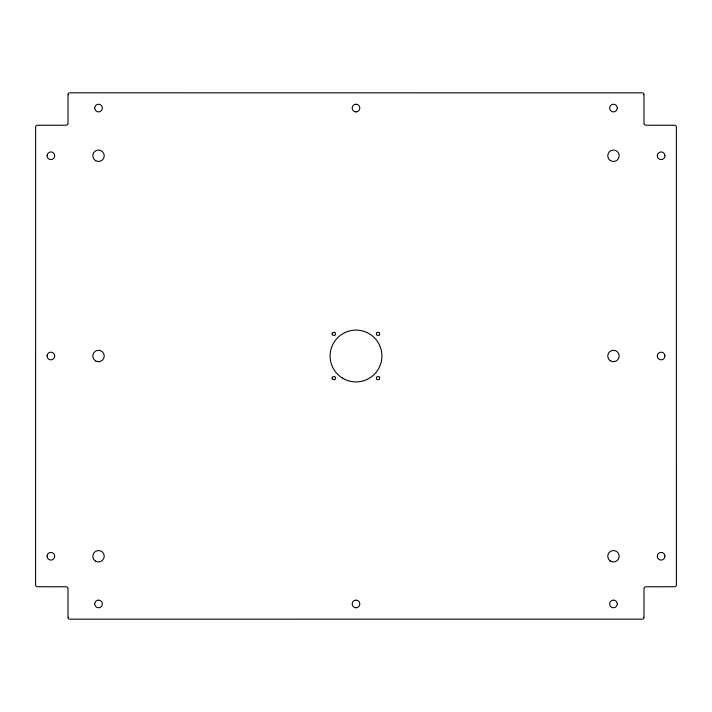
<?xml version="1.0" encoding="UTF-8"?>
<svg xmlns="http://www.w3.org/2000/svg" width="712" height="712" viewBox="0 0 712 712"><rect width="100%" height="100%" fill="white"/><g stroke="black" fill="none" stroke-linecap="round" stroke-linejoin="round"><path stroke-width="1.07" d="M47.045 155.581L47.045 155.919A3.791 3.791 0 0 0 50.694 159.541L51.024 159.568A3.791 3.791 0 0 0 54.646 155.919L54.673 155.581M47.045 355.831L47.045 356.169A3.791 3.791 0 0 0 50.694 359.791L51.024 359.818A3.791 3.791 0 0 0 54.646 356.169L54.673 355.831M47.045 556.081L47.045 556.419A3.791 3.791 0 0 0 50.694 560.041L51.024 560.068A3.791 3.791 0 0 0 54.646 556.419L54.673 556.081M657.327 155.581L657.327 155.919A3.791 3.791 0 0 0 660.985 159.541L661.314 159.568A3.791 3.791 0 0 0 664.937 155.919L664.955 155.581M657.327 355.831L657.327 356.169A3.791 3.791 0 0 0 660.985 359.791L661.314 359.818A3.791 3.791 0 0 0 664.937 356.169L664.955 355.831M657.327 556.081L657.327 556.419A3.791 3.791 0 0 0 660.985 560.041L661.314 560.068A3.791 3.791 0 0 0 664.937 556.419L664.955 556.081M355.831 104.255L356.169 104.255A3.791 3.791 0 0 1 359.791 107.913L359.818 108.242A3.791 3.791 0 0 1 356.169 111.864L355.831 111.882M355.831 607.745L356.169 607.745A3.791 3.791 0 0 0 359.791 604.096L359.818 603.758A3.791 3.791 0 0 0 356.169 600.145M643.977 94.723L643.977 123.327A1.869 1.869 0 0 0 645.882 125.214L674.495 125.232A1.869 1.869 0 0 1 676.382 127.145L676.4 584.855A1.869 1.869 0 0 1 674.495 586.741L645.882 586.768A1.869 1.869 0 0 0 644.004 588.673L643.977 617.277M68.023 94.723L68.023 123.327A1.869 1.869 0 0 1 66.118 125.214L37.505 125.232A1.869 1.869 0 0 0 35.618 127.145L35.6 584.855A1.869 1.869 0 0 0 37.505 586.741L66.118 586.768A1.869 1.869 0 0 1 67.996 588.673L68.023 617.277M47.072 355.84A3.791 3.791 0 0 1 50.694 352.218L51.024 352.182A3.791 3.791 0 0 1 54.646 355.84M47.072 155.59A3.791 3.791 0 0 1 50.694 151.968L51.024 151.932A3.791 3.791 0 0 1 54.646 155.59M47.072 556.09A3.791 3.791 0 0 1 50.694 552.467L51.024 552.432A3.791 3.791 0 0 1 54.646 556.09M94.749 108.242A3.791 3.791 0 0 0 98.372 111.864L98.701 111.882A3.791 3.791 0 0 0 102.323 108.242L102.35 107.904A3.791 3.791 0 0 0 98.701 104.29L98.363 104.255A3.791 3.791 0 0 0 94.749 107.913M355.84 111.864A3.791 3.791 0 0 1 352.218 108.242L352.182 107.904A3.791 3.791 0 0 1 355.84 104.29M617.251 108.242A3.791 3.791 0 0 1 613.628 111.864L613.299 111.882A3.791 3.791 0 0 1 609.677 108.242L609.65 107.904A3.791 3.791 0 0 1 613.299 104.29L613.637 104.255A3.791 3.791 0 0 1 617.251 107.913M94.749 604.096A3.791 3.791 0 0 0 98.372 607.719L98.701 607.745A3.791 3.791 0 0 0 102.323 604.096L102.35 603.758A3.791 3.791 0 0 0 98.701 600.145M94.749 603.767A3.791 3.791 0 0 1 98.372 600.145M355.84 607.719A3.791 3.791 0 0 1 352.218 604.096L352.182 603.758A3.791 3.791 0 0 1 355.84 600.145M617.251 604.096A3.791 3.791 0 0 1 613.628 607.719L613.299 607.745A3.791 3.791 0 0 1 609.677 604.096L609.65 603.758A3.791 3.791 0 0 1 613.299 600.145M613.628 600.145A3.791 3.791 0 0 1 617.251 603.767M657.363 355.84A3.791 3.791 0 0 1 660.985 352.218L661.314 352.182A3.791 3.791 0 0 1 664.937 355.84M657.363 155.59A3.791 3.791 0 0 1 660.985 151.968L661.314 151.932A3.791 3.791 0 0 1 664.937 155.59M657.354 556.09A3.791 3.791 0 0 1 660.985 552.467L661.314 552.432A3.791 3.791 0 0 1 664.937 556.09M643.959 94.723A1.869 1.869 0 0 0 642.073 92.836L69.927 92.818A1.869 1.869 0 0 0 68.041 94.723M643.959 617.277A1.869 1.869 0 0 1 642.073 619.164L69.927 619.182A1.869 1.869 0 0 1 68.041 617.277M332.13 333.875L332.424 334.827A2.047 2.047 0 0 0 332.922 335.334L334.827 335.334A2.047 2.047 0 0 0 335.334 334.827L335.334 332.922A2.047 2.047 0 0 0 334.827 332.424L332.922 332.424A2.047 2.047 0 0 0 332.424 332.922L332.13 333.875M332.13 378.125L332.424 379.078A2.047 2.047 0 0 0 332.922 379.576L334.827 379.576A2.047 2.047 0 0 0 335.334 379.078L335.334 377.173A2.047 2.047 0 0 0 334.827 376.666L332.922 376.666A2.047 2.047 0 0 0 332.424 377.173L332.13 378.125M376.381 333.875L376.666 334.827A2.047 2.047 0 0 0 377.173 335.334L379.078 335.334A2.047 2.047 0 0 0 379.576 334.827L379.576 332.922A2.047 2.047 0 0 0 379.078 332.424L377.173 332.424A2.047 2.047 0 0 0 376.666 332.922L376.381 333.875M376.381 378.125L376.666 379.078A2.047 2.047 0 0 0 377.173 379.576L379.078 379.576A2.047 2.047 0 0 0 379.576 379.078L379.576 377.173A2.047 2.047 0 0 0 379.078 376.666L377.173 376.666A2.047 2.047 0 0 0 376.666 377.173L376.381 378.125M610.255 360.735A5.723 5.723 0 0 0 619.173 356.409A5.723 5.723 0 0 0 610.967 350.856A5.723 5.723 0 0 0 610.255 360.735M95.675 360.957A5.723 5.723 0 0 0 104.255 356A5.723 5.723 0 0 0 95.675 351.043A5.723 5.723 0 0 0 95.675 360.957M610.255 560.985A5.723 5.723 0 0 0 619.173 556.659A5.723 5.723 0 0 0 610.967 551.106A5.723 5.723 0 0 0 610.255 560.985M95.675 561.207A5.723 5.723 0 0 0 104.255 556.25A5.723 5.723 0 0 0 95.675 551.293A5.723 5.723 0 0 0 95.675 561.207M610.255 160.485A5.723 5.723 0 0 0 619.173 156.159A5.723 5.723 0 0 0 610.967 150.606A5.723 5.723 0 0 0 610.255 160.485M95.675 160.707A5.723 5.723 0 0 0 104.255 155.75A5.723 5.723 0 0 0 95.675 150.793A5.723 5.723 0 0 0 95.675 160.707M342.57 378.161A25.908 25.908 0 0 0 381.908 356.578A25.908 25.908 0 0 0 343.549 333.296A25.908 25.908 0 0 0 342.57 378.161"/></g></svg>
